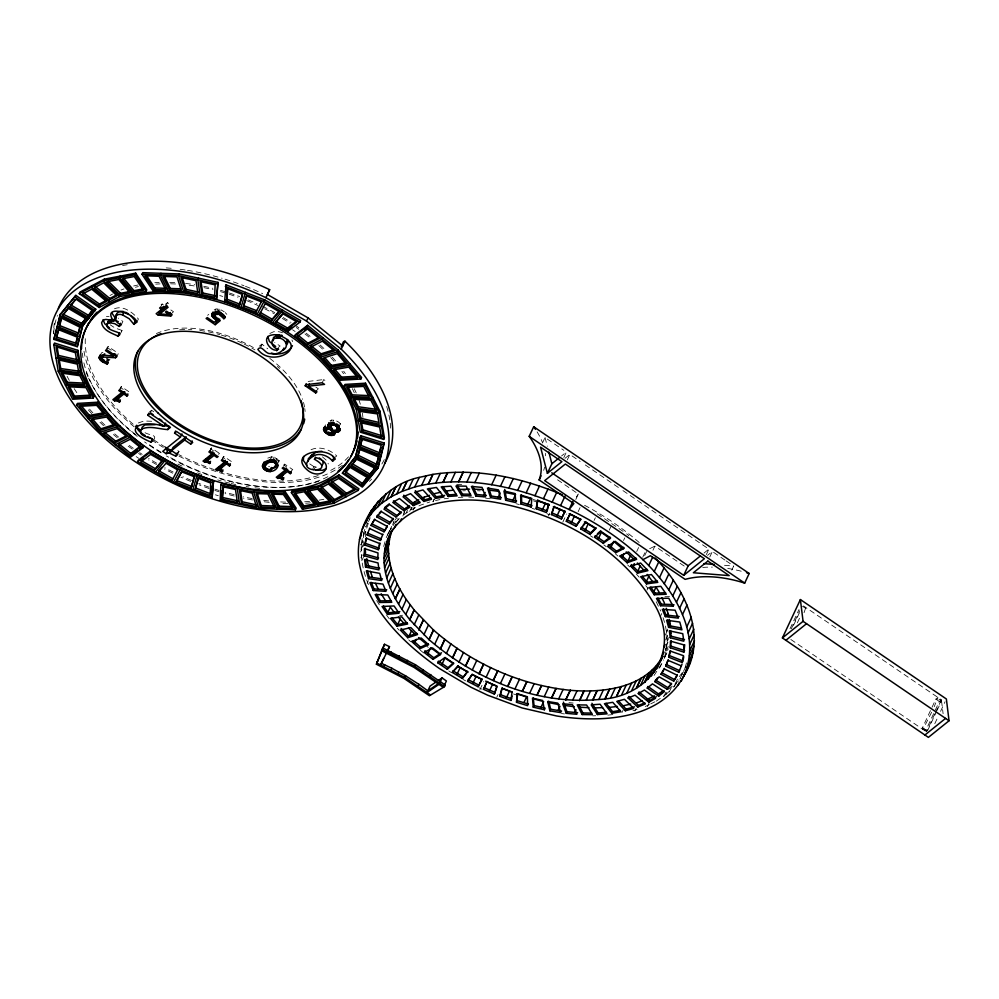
<?xml version="1.0" encoding="UTF-8"?>
<svg xmlns="http://www.w3.org/2000/svg" width="999" height="999" viewBox="0 0 999 999"><rect width="100%" height="100%" fill="white"/><g stroke="black" fill="none" stroke-linecap="round" stroke-linejoin="round"><path stroke-width="0.75" stroke-dasharray="5 3.75" d="M363.149 546.503L363.648 532.554M368.456 584.602C362.537 570.079 359.453 554.12 362.2 538.523M365.309 536.713L365.946 530.519L370.179 517.657M664.46 656.942C668.98 643.294 667.132 628.221 662.087 614.984M665.421 650.961L667.881 642.245L665.297 647.864M363.449 534.165L365.11 528.346M383.678 546.478L385.776 539.11M389.098 532.592L393.981 521.478L390.234 529.482L392.07 527.01M664.235 658.553L668.206 648.938M685.114 667.719L686.775 661.912M325 425.936L325.649 424.9M100.025 356.056L101.523 352.859L104.346 351.86M105.532 350.599L108.154 346.491L118.357 353.446L116.858 356.643M106.656 349.7L108.154 346.491M121.403 324.638L122.902 321.441L118.406 318.144M106.219 362.137L107.717 358.928L109.853 359.59M120.467 333.654L121.965 330.457L120.742 333.841M107.38 362.525L108.879 359.328M136.9 322.19L138.399 318.993C132.617 312.287 122.365 304.308 113.287 309.353M118.806 390.572L121.304 386.563L129.358 392.058M119.805 389.76L121.304 386.563M160.639 307.192L162.138 303.996L164.111 305.332M165.984 305.819L167.482 302.622L169.618 304.071M150.587 412.4L151.586 410.264L154.133 412M153.721 439.81C158.441 433.616 145.255 435.739 143.332 430.744M214.423 312.262L215.921 309.066L216.945 308.916L220.479 309.565L224.201 311.775M216.546 312.15L218.044 308.941M217.732 312.362L219.231 309.153M177.522 454.695L179.021 451.486L176.623 449.862M208.953 451.973L211.451 447.964L219.505 453.446L218.007 456.643M209.952 451.161L211.451 447.964M260.864 346.278L261.863 344.143L267.757 348.788M260.564 347.49L262.063 344.28M221.353 460.414L223.851 456.406L231.918 461.9M222.352 459.615L223.851 456.406M270.155 459.99L271.653 456.793L275.537 457.717L279.183 460.851L277.685 464.048M272.727 460.364L274.226 457.167M274.038 460.926L275.537 457.717M275.374 461.713L276.873 458.516M277.435 463.586L278.933 460.389M322.19 382.767L323.688 379.57L326.049 381.168M283.716 466.296L284.715 464.16L292.769 469.655L291.77 470.454L289.772 469.093M330.095 423.276L331.593 420.079C335.639 419.78 340.434 422.177 341.695 426.173M332.205 423.301L333.703 420.104M312.887 468.768L313.886 466.645L316.658 467.232M313.773 470.242L315.272 467.045M338.923 426.935L340.422 423.738M367.607 523.014L365.734 527.01L367.769 522.976M363.449 535.851L365.946 530.519M360.901 544.792L362.824 540.684M360.889 544.93L362.812 540.821M361.089 549.363L363.586 544.03M360.577 551.985L361.863 549.25M360.939 557.817L362.212 554.944M361.763 560.739L364.26 555.407M387.45 534.977L389.947 529.645M367.095 583.366L368.369 580.619M392.994 525.774L397.614 518.069M405.794 508.841L402.672 515.509L410.939 509.865L420.454 505.182L429.782 501.985M402.822 516.046L404.745 511.938M406.181 512.849L407.467 510.114M409.665 511.401L411.6 507.28M410.939 509.865L412.187 507.192M413.037 510.014L414.323 507.267M413.161 509.94L414.448 507.205M432.904 501.785L434.19 499.05M433.067 501.748L434.353 499.001M542.469 443.019L545.042 437.537L563.873 450.362M563.811 457.554L566.383 452.072L561.538 455.956M567.282 459.915L569.855 454.433L580.157 461.451M548.476 515.921L549.762 513.186M479.87 689.809L483.728 681.593M562.774 522.227L566.633 513.998M575.799 499.475L578.359 493.993L555.219 478.221M578.159 511.65L580.032 507.654M496.778 697.265L498.064 694.53M594.093 520.467L595.342 517.794M609.265 530.119L611.138 526.123M623.526 540.509L624.775 537.849M636.725 551.535L638.598 547.539M642.707 557.305L645.204 551.972M644.705 555.631L646.628 551.51M652.971 550.237L654.894 546.116L685.764 567.145M647.04 590.059L648.326 587.325M660.476 616.271L661.763 613.523M621.915 712.649L623.201 709.902M666.52 631.768L667.769 629.108M665.322 635.027L667.894 629.545M665.621 639.959L668.194 634.34M706.318 554.607L708.878 549.125L622.639 490.384M667.057 640.409L668.343 637.674M667.107 641.645L668.356 638.973M634.902 710.988L636.188 708.254M665.346 649.4L666.633 646.665M709.789 556.98L712.362 551.498L707.517 555.382M666.133 651.048L669.255 644.38M654.07 675.449L661.45 664.048M647.327 706.73L649.887 701.236M663.811 696.628L666.37 691.146L678.309 681.118M656.193 701.186L665.721 694.667L667.594 690.671M669.33 691.92L671.253 687.811M677.447 679.108L673.701 687.112L679.145 679.795M673.95 686.763L675.237 684.028M685.789 666.545L680.057 678.583L683.378 671.865M731.78 570.142L733.703 566.033L721.753 565.072M790.022 628.721L799.013 609.527M791.283 628.771L799.749 610.689M793.531 625.349L800.574 610.314M797.352 622.864L800.561 616.008M804.045 612.687L805.831 607.492L803.77 609.153M931.642 712.212L922.926 729.445L922.364 727.909L935.851 699.113L937.911 697.452L934.202 706.743M934.877 713.723L926.398 731.805L925.836 730.269L939.322 701.473L941.395 699.812L803.521 605.918M935.526 712.337L941.395 699.812M927.434 730.981L936.4 711.837M937.037 710.476L941.52 700.911L938.049 698.538M934.802 723.663L938.011 716.807M940.583 711.325L945.079 701.723M368.431 521.628L369.755 518.943M386.201 537.637L389.56 530.844M664.672 657.33L667.357 651.885M659.577 668.044L663.611 659.877M576.323 496.99L578.359 493.993M394.905 520.242L396.74 517.782M679.258 676.673L683.803 670.579M395.929 522.402L398.613 518.818M395.741 522.077L401.685 516.446M665.721 694.667L671.703 688.998M161.089 304.845L162.138 303.996M165.235 304.433L167.482 302.622M109.977 359.665L108.579 360.789L106.256 359.815M172.153 312.874L173.539 311.763L170.217 309.503M207.617 315.309L208.779 314.385M149.326 412.075L151.586 410.264M259.34 346.178L261.863 344.143M278.147 347.602L280.12 346.016L274.7 342.545M177.223 452.934L179.021 451.486M218.506 454.258L219.505 453.446M317.195 389.735L318.356 388.811L315.909 387.15M284.715 464.16L283.716 464.972L286.651 466.97M334.24 457.942L336.763 455.919C329.732 449.338 318.631 445.292 309.678 450.437M564.997 458.341L569.855 454.433M704.02 553.034L708.878 549.125M214.223 309.865L215.921 309.066M269.842 333.479L273.489 331.805A13.049 7.48 25.1 0 1 280.269 332.055L282.605 332.779M649.687 548.688L654.894 546.116M330.057 420.754L331.593 420.079M138.312 422.977L143.956 420.979L151.736 421.291M267.794 458.104L271.653 456.793M645.229 706.568L649.35 704.545M650.711 703.87L654.82 701.847M632.954 710.776L637.05 709.377M435.502 500.561L439.885 499.587M399.712 615.621L402.547 615.247M308.179 381.418L323.688 379.57M444.205 498.776L448.401 498.276M607.879 715.134L615.134 714.273M106.418 316.508L109.091 316.358M458.366 497.365L462.812 497.24M592.682 715.833L595.754 715.746M462.812 490.809L465.409 490.746M664.909 596.715L669.505 596.64M456.68 484.428L462.537 484.503M477.46 490.734L480.169 490.884M468.743 497.065L474.95 497.39M277.06 460.664L279.183 460.851M569.005 702.659L573.176 703.034M485.589 498.164L489.922 498.713M561.426 713.536L564.447 713.923M218.906 310.689L220.454 311.064M516.333 503.758L519.305 504.545M121.965 330.457L114.81 327.872L110.202 324.8M533.191 499.45L535.889 500.349M533.454 500.849L536.338 501.823M532.142 508.354L534.84 509.253M513.573 693.98L516.421 694.929M268.644 466.383L269.518 466.683M546.928 513.686L549.6 514.772M106.331 358.316L107.717 358.928M313.886 466.645L309.19 463.511M479.145 687.824L481.905 689.135M462.987 679.395L465.634 680.868M597.215 513.798L625.461 532.979M590.409 535.764L592.807 537.287M448.751 670.903L451.286 672.514M802.497 606.218L805.968 608.578M935.851 699.113L939.322 701.473M585.302 464.96L621.353 489.51M713.611 552.347L724.912 560.052M726.173 560.901L732.442 565.172M923.963 728.608L926.273 730.194M922.364 727.909L925.836 730.269M922.639 728.671L926.123 731.043M790.846 639.485L926.398 731.805M107.03 347.402L113.986 352.147M120.305 387.375L123.227 389.36M210.452 448.763L213.374 450.761M222.852 457.217L224.8 458.553M603.783 544.842L606.256 546.653M322.44 456.843L326.723 460.626L328.321 463.923M424.962 644.63L428.259 647.389M626.648 533.841L628.846 535.689M615.696 554.133L617.981 556.056M420.304 650.162L423.601 652.921M627.647 564.922L629.72 566.92M408.716 639.847L410.714 641.77M225.25 312.65L226.835 314.335M636.413 574.088L639.173 577.185M397.315 628.171L399.088 630.157M645.779 585.576L648.176 588.736M386.551 615.159L389.298 618.806M376.66 600.511L381.218 607.867M656.206 601.748L660.714 611.051M291.92 339.935L292.657 341.583M545.042 437.537L547.315 446.266M941.52 700.911L943.106 713.698M310.414 502.834A180.794 103.696 25.1 0 1 305.644 503.234M287.899 503.621A180.794 103.696 25.1 0 1 281.743 503.384M269.218 502.36A180.794 103.696 25.1 0 1 261.538 501.398M252.56 499.962A180.794 103.696 25.1 0 1 243.444 498.164M234.253 496.028A180.794 103.696 25.1 0 1 225.087 493.568M219.106 491.795A180.794 103.696 25.1 0 1 214.847 490.434M209.141 488.523A180.794 103.696 25.1 0 1 199.138 484.852M190.622 481.406A180.794 103.696 25.1 0 1 180.856 477.097M172.665 473.176A180.794 103.696 25.1 0 1 164.535 468.993M156.518 464.56A180.794 103.696 25.1 0 1 148.676 459.915M141.059 455.094A180.794 103.696 25.1 0 1 138.574 453.446M132.255 449.1A180.794 103.696 25.1 0 1 125.899 444.468M117.283 437.737A180.794 103.696 25.1 0 1 111.389 432.779M103.584 425.724A180.794 103.696 25.1 0 1 98.102 420.379M91.658 413.623A180.794 103.696 25.1 0 1 86.601 407.879M53.684 333.853A180.794 103.696 25.1 0 1 53.696 330.994M53.846 327.847A180.794 103.696 25.1 0 1 54.333 323.177M384.303 459.602A178.646 102.46 25.1 0 1 380.557 466.034M323.838 499.288A178.646 102.46 25.1 0 1 319.18 500.124M309.578 501.386A178.646 102.46 25.1 0 1 304.658 501.798M285.614 502.135A178.646 102.46 25.1 0 1 279.508 501.86M268.669 500.936A178.646 102.46 25.1 0 1 261.089 499.975M252.21 498.563A178.646 102.46 25.1 0 1 243.194 496.79M234.116 494.667A178.646 102.46 25.1 0 1 225.062 492.245M219.118 490.472A178.646 102.46 25.1 0 1 214.76 489.085M208.928 487.125A178.646 102.46 25.1 0 1 198.726 483.354M191.483 480.432A178.646 102.46 25.1 0 1 182.904 476.685M173.139 472.028A178.646 102.46 25.1 0 1 164.847 467.744M156.668 463.211A178.646 102.46 25.1 0 1 148.676 458.441M142.195 454.333A178.646 102.46 25.1 0 1 139.673 452.659M133.342 448.301A178.646 102.46 25.1 0 1 127.06 443.731M118.556 437.075A178.646 102.46 25.1 0 1 112.725 432.18M105.007 425.212A178.646 102.46 25.1 0 1 100.599 420.941M92.87 412.862A178.646 102.46 25.1 0 1 88.711 408.141M76.836 392.657A178.646 102.46 25.1 0 1 74.151 388.599M69.281 380.407A178.646 102.46 25.1 0 1 67.108 376.298M122.577 265.572A178.646 102.46 25.1 0 1 127.235 264.735M386.675 406.506A178.646 102.46 25.1 0 1 390.06 421.665M390.247 423.139A178.646 102.46 25.1 0 1 390.671 428.996M371.628 479.158A178.646 102.46 25.1 0 1 369.43 481.368M218.306 495.716A178.646 102.46 25.1 0 1 215.422 494.817M138.686 458.291A178.646 102.46 25.1 0 1 136.164 456.618M53.621 333.291A178.646 102.46 25.1 0 1 57.48 315.484M166.196 267.907A178.646 102.46 25.1 0 1 172.39 268.406M180.17 269.28A178.646 102.46 25.1 0 1 186.014 270.117M187.5 270.342A178.646 102.46 25.1 0 1 222.115 278.296M225.062 279.183A178.646 102.46 25.1 0 1 243.993 285.751M245.454 286.313A178.646 102.46 25.1 0 1 262.675 293.631M318.669 481.281A149.301 85.639 25.1 0 1 167.757 456.106M161.014 452.185A149.301 85.639 25.1 0 1 146.816 442.957M135.514 434.528A149.301 85.639 25.1 0 1 88.574 378.122M87.962 376.748A149.301 85.639 25.1 0 1 86.276 372.652M219.743 295.554A149.301 85.639 25.1 0 1 222.765 296.441M292.52 329.72A149.301 85.639 25.1 0 1 295.105 331.506M327.909 476.66A147.14 84.403 25.1 0 1 166.433 455.956M161.139 452.847A147.14 84.403 25.1 0 1 144.618 441.958M137.213 436.388A147.14 84.403 25.1 0 1 83.192 359.253M82.942 357.704A147.14 84.403 25.1 0 1 82.43 353.134M348.514 456.843A147.14 84.403 25.1 0 1 328.184 471.615M318.144 475.574A147.14 84.403 25.1 0 1 224.413 472.789M214.248 469.617A147.14 84.403 25.1 0 1 178.921 454.695M165.447 447.24A147.14 84.403 25.1 0 1 153.921 439.947M133.142 424.213A147.14 84.403 25.1 0 1 85.527 336.226M135.377 287.262A147.14 84.403 25.1 0 1 138.362 286.588M155.769 284.141A147.14 84.403 25.1 0 1 160.077 283.891M170.529 283.803A147.14 84.403 25.1 0 1 176.686 284.053M189.223 285.239A147.14 84.403 25.1 0 1 195.055 286.064M203.971 287.662A147.14 84.403 25.1 0 1 212.987 289.673M220.517 291.646A147.14 84.403 25.1 0 1 224.987 292.957M229.295 294.293A147.14 84.403 25.1 0 1 237.937 297.265M246.578 300.574A147.14 84.403 25.1 0 1 257.879 305.469M264.76 308.791A147.14 84.403 25.1 0 1 274.3 313.798M282.28 318.406A147.14 84.403 25.1 0 1 290.01 323.251M296.278 327.51A147.14 84.403 25.1 0 1 298.813 329.308M304.995 333.928A147.14 84.403 25.1 0 1 310.964 338.711M318.843 345.592A147.14 84.403 25.1 0 1 324.263 350.786M330.719 357.53A147.14 84.403 25.1 0 1 334.727 362.125M341.958 371.416A147.14 84.403 25.1 0 1 343.581 373.726M352.385 388.686A147.14 84.403 25.1 0 1 354.283 392.757M179.695 329.77A88.412 50.712 25.1 0 1 191.833 329.695M199.788 330.432A88.412 50.712 25.1 0 1 219.842 334.64M221.278 335.065A88.412 50.712 25.1 0 1 242.695 343.369M244.081 344.031A88.412 50.712 25.1 0 1 254.92 349.887M277.397 366.433A88.412 50.712 25.1 0 1 279.583 368.494M342.432 465.259A149.301 85.639 25.1 0 1 178.272 455.744M163.262 447.39A149.301 85.639 25.1 0 1 152.897 440.796M134.166 426.798A149.301 85.639 25.1 0 1 83.654 348.751M109.977 295.529A149.301 85.639 25.1 0 1 112.587 294.031M121.004 290.06A149.301 85.639 25.1 0 1 123.988 288.923M133.641 285.989A149.301 85.639 25.1 0 1 137.962 285.002M154.783 282.705A149.301 85.639 25.1 0 1 159.153 282.442M169.755 282.355A149.301 85.639 25.1 0 1 176.011 282.617M185.539 283.429A149.301 85.639 25.1 0 1 194.643 284.653M203.684 286.276A149.301 85.639 25.1 0 1 212.837 288.324M220.467 290.322A149.301 85.639 25.1 0 1 225.025 291.646M229.383 293.007A149.301 85.639 25.1 0 1 239.623 296.553M248.364 299.962A149.301 85.639 25.1 0 1 256.968 303.696M262.587 306.331A149.301 85.639 25.1 0 1 275.05 312.799M283.154 317.47A149.301 85.639 25.1 0 1 290.984 322.39M294.767 324.912A149.301 85.639 25.1 0 1 299.912 328.521M306.193 333.216A149.301 85.639 25.1 0 1 312.25 338.062M320.242 345.055A149.301 85.639 25.1 0 1 325.749 350.312M332.292 357.167A149.301 85.639 25.1 0 1 336.363 361.825M343.693 371.253A149.301 85.639 25.1 0 1 345.342 373.601M354.283 388.773A149.301 85.639 25.1 0 1 356.206 392.907M358.891 399.712A149.301 85.639 25.1 0 1 360.327 404.22M362.35 413.174A149.301 85.639 25.1 0 1 362.924 417.57M156.368 333.579A90.559 51.948 25.1 0 1 256.268 349.25M269.805 358.391A90.559 51.948 25.1 0 1 302.522 399.313M303.496 402.41A90.559 51.948 25.1 0 1 304.545 407.03M304.77 408.554A90.559 51.948 25.1 0 1 305.07 411.538M259.728 488.324A147.14 84.403 25.1 0 1 255.02 487.824M249.088 487.025A147.14 84.403 25.1 0 1 246.141 486.563M235.702 484.565A147.14 84.403 25.1 0 1 231.181 483.541M229.683 483.179A147.14 84.403 25.1 0 1 217.682 479.907M201.848 474.537A147.14 84.403 25.1 0 1 197.527 472.864M182.03 466.083A147.14 84.403 25.1 0 1 177.909 464.073M537.112 431.855A90.921 52.148 25.1 0 1 542.282 442.12M545.342 453.359A90.921 52.148 25.1 0 1 545.604 455.781M544.655 467.182A90.921 52.148 25.1 0 1 543.643 470.342M702.734 567.457A90.921 52.148 25.1 0 1 712.362 567.12M727.747 568.443A90.921 52.148 25.1 0 1 743.793 571.903M584.565 505.294A176.748 101.386 25.1 0 1 641.146 544.243"/><path stroke-width="1.5" d="M327.347 427.435L325.924 430.182L326.536 431.83L329.982 433.753L331.83 433.416L332.08 431.893L334.603 432.505L334.74 434.153C327.61 440.097 315.984 422.977 331.518 428.434L333.017 430.219L336.251 430.257L339.098 425.811M267.794 336.451L269.393 341.483L275.674 346.478M364.31 555.794L364.448 548.551L377.984 552.947L377.847 559.565L364.31 555.794L365.172 548.401M383.978 558.154C386.101 503.184 454.52 494.505 496.678 502.622C558.404 513.973 619.792 547.102 652.909 601.922C682.567 648.314 651.685 697.252 598.876 699.487C537.15 705.244 475.224 679.42 428.946 639.572L409.752 619.68L401.91 609.29C391.695 594.193 383.878 576.673 383.978 558.154C390.06 549.925 388.074 539.61 391.883 530.569M388.474 548.414C388.336 566.982 396.166 584.565 406.406 599.687L414.248 610.077L433.441 629.969C471.453 663.274 519.805 685.052 570.154 690.284C603.134 693.144 644.83 688.149 662.749 656.355L660.876 660.676M670.329 647.777L670.466 641.146L684.003 644.929L683.865 652.16L670.329 647.777L671.191 640.871M683.865 652.16L684.727 644.78M216.808 320.204L214.198 322.302L207.28 317.582L206.119 318.506L215.185 324.687L220.255 320.617L214.797 316.908L214.96 314.598L218.956 314.26L223.938 318.656L225.337 317.532C221.441 308.791 203.234 312.325 216.808 320.204L217.807 318.069M214.585 297.29L215.135 284.852L200.037 281.568L201.948 294.568L214.585 297.29L215.334 295.692L202.697 292.969L200.999 281.406M216.558 299.051L217.969 282.38L179.171 273.938L142.745 272.665L141.995 274.263L153.122 290.959L183.729 291.958L216.558 299.051L217.969 282.38M210.976 492.382L211.251 486.163M212.113 497.627L213.536 480.969L180.931 468.319L150.549 450.911L138.274 460.314L137.525 461.913L173.364 482.542L212.113 497.627L213.536 480.969M224.638 301.498L226.061 284.827L264.81 299.925L300.649 320.554L299.9 322.153L287.625 331.556L257.255 314.136L224.638 301.498L225.387 299.9M225.924 287.837L226.061 284.827M226.711 300.961L227.26 288.524L242.357 294.405L239.273 305.831L226.711 300.961L227.947 288.474M220.866 485.014L220.205 500.074L259.003 508.528L295.429 509.802L296.179 508.204L285.052 491.496L254.445 490.497L221.616 483.416L220.866 485.014L253.696 492.095L284.303 493.106L295.429 509.802M220.954 498.476L221.291 490.946M222.29 499.2L222.839 486.763L235.477 489.498L237.4 502.497L222.29 499.2L223.526 486.725M516.52 702.297L517.157 693.668L527.372 696.753L527.672 705.669L516.52 702.297L517.807 693.506M531.156 507.055L531.793 498.414L520.641 495.054L520.941 503.971L531.156 507.055L531.905 505.457L521.69 502.372L521.441 494.942M101.848 358.266L103.846 354.345L101.923 359.091C102.198 362.15 110.777 361.713 107.08 363.998C103.734 362.687 96.753 359.628 100.225 355.045M136.726 425.224C136.239 430.207 141.508 433.191 145.117 435.502M419.193 477.385C381.68 485.439 353.671 523.526 359.003 561.8C367.058 607.842 402.659 642.807 439.473 668.568L470.979 687.25L487.687 695.217L522.127 707.954L556.643 715.983C600.536 722.839 659.552 720.366 683.566 676.398C704.008 631.006 669.318 583.304 636.65 553.833A176.748 101.386 25.1 0 0 577.335 513.474C527.872 489.011 469.742 473.139 414.86 486.95M683.566 676.398C709.028 636.6 684.502 587.899 655.069 557.929M331.893 423.251L330.619 427.135L328.209 426.698L328.921 422.602M510.951 700.436L512.062 691.957L501.923 688.199L499.862 696.328L510.951 700.436L512.075 696.003M536.251 508.766L537.362 500.287L548.451 504.395L546.391 512.524L536.251 508.766L537.924 500.099M337.6 429.008C337.812 425.861 332.63 423.476 330.507 425.899L330.619 427.135M262.412 466.183C263.923 459.378 274.238 457.879 277.685 464.048L275.562 463.873C272.627 459.44 266.571 462.837 264.835 466.583L262.412 466.183L264.073 462.038M364.822 545.029L366.121 538.186L379.508 543.456L378.309 549.712L364.822 545.029L366.608 537.949M379.545 545.616L380.02 543.106M668.806 657.267L670.004 650.998L683.491 655.694L682.192 662.537L668.806 657.267L670.504 650.661M683.204 659.565L683.716 656.83M303.584 456.406L303.396 460.489L306.905 465.347M75.524 344.83L77.335 337.175L58.429 329.62L56.194 338.811L75.524 344.83L77.485 338.124M80.182 326.76L78.671 333.129L59.765 325.587L61.676 317.707M77.26 346.69L82.742 325.212L95.779 309.215L75.862 295.367L60.34 314.198L53.871 339.398L77.26 346.69L82.742 325.212M360.164 437.362L355.432 457.255L342.395 473.239L362.312 487.087L377.834 468.256L384.303 443.057L360.914 435.764L360.164 437.362L383.554 444.655L384.303 443.057M383.554 444.655L377.834 468.256L355.432 457.255L358.216 447.127M358.554 445.704L360.914 435.764M357.692 456.98L359.503 449.325L378.409 456.88L376.173 466.058L357.692 456.98L359.952 449.001M360.09 446.878L361.9 439.223L381.231 445.254L378.996 454.445L360.09 446.878L362.35 438.898M57.842 324.525L60.34 314.198M59.016 327.185L61.251 317.994L79.733 327.085L77.922 334.727L59.016 327.185L59.765 325.587M56.194 338.811L58.866 329.333M376.173 466.058L378.833 456.593M378.996 454.445L381.019 447.589M499.862 696.328L502.322 687.949M548.851 504.145L547.14 510.926L537 507.167M239.273 305.831L242.332 295.654M191.071 488.099L194.156 476.673L181.606 471.815L175.986 482.217L191.071 488.099L194.131 477.934M240.946 307.817L245.429 292.37M192.745 490.084L197.228 474.637M261.488 301.536L255.819 312.25L243.269 307.38L246.353 295.954L261.438 301.835M243.269 307.38L246.716 295.791M195.067 489.66L198.152 478.221L210.714 483.091L210.165 495.541L195.067 489.66L198.514 478.059M365.771 523.351L369.23 514.722M382.255 649.063L382.804 647.951L415.447 664.747L445.254 685.039L444.505 686.638L429.433 695.741L403.971 678.408L376.411 664.235L384.503 644.268L389.485 646.64L387.237 651.435M377.51 661.425L376.411 664.235M109.59 322.64L114.823 323.713L119.218 326.398L121.403 324.638C113.187 322.889 113.349 311.95 122.502 314.86L124.001 311.663C121.241 310.726 116.284 311.601 116.384 315.259C115.572 328.271 105.457 313.424 101.586 322.814C102.86 330.307 111.9 333.266 117.944 336.076C126.149 331.618 105.969 331.993 106.918 324.812L108.641 320.891L111.089 319.43L109.59 322.64L107.13 324.088M108.641 320.891L106.918 324.812M494.368 694.105L496.89 686.163L486.925 681.768L483.479 689.298L494.368 694.105L496.79 687.212M551.423 514.56L553.946 506.618L564.835 511.413L561.388 518.956L551.423 514.56L554.283 506.343M384.503 644.268L376.76 663.024L404.907 677.509L430.457 694.917M367.07 534.877L367.819 533.279L381.131 538.823L380.382 540.422L367.07 534.877L369.792 528.171M380.382 540.422L382.929 534.153M668.231 659.864L666.433 664.535L679.532 670.629L678.783 672.227L665.684 666.133L667.931 660.302L681.243 665.846M678.783 672.227L681.992 664.248M270.617 459.24L266.333 463.386L263.911 462.987M483.479 689.298L487.1 681.43M561.388 518.956L565.009 511.076M306.543 321.066L265.921 297.69A180.794 103.696 25.1 0 0 50.362 348.751A180.794 103.696 25.1 0 0 288.674 511.675A180.794 103.696 25.1 0 0 341.221 349.163L306.543 321.066L308.029 317.869L267.42 294.493M62.35 315.771L68.394 308.441L85.864 318.706L80.844 324.862L62.35 315.771L68.282 307.892M68.094 304.782L67.345 306.381L88.511 318.806L89.261 317.207M53.871 339.398L57.48 325.999L56.731 327.597L79.62 336.75L80.37 335.152M69.992 306.493L76.036 299.163L92.482 310.589L87.462 316.745L69.992 306.493L75.062 299.663M95.779 309.215L81.993 326.81L59.59 315.796L75.862 295.367M53.759 344.643L54.508 343.044L77.897 350.337L81.781 372.889L94.006 396.441L93.257 398.039L72.652 399.25L58.242 371.266L53.759 344.643L77.148 351.935L81.031 374.488L93.257 398.039M79.246 293.656L79.995 292.045L104.333 279.158L135.689 273.164L146.803 289.86L146.054 291.458L119.568 296.603L99.176 307.505L79.246 293.656L103.584 280.756L134.94 274.762L135.689 273.164M58.529 355.432L77.585 359.777L76.836 361.376L57.78 357.03L58.529 355.432L57.03 346.553M92.17 285.602L91.421 287.2L109.378 302.048M80.844 324.862L85.777 318.132M60.739 368.556L79.57 371.228L78.821 372.827L59.99 370.154L60.739 368.556L59.241 359.677M104.333 279.158L103.584 280.756L119.568 296.603M87.462 316.745L92.395 310.015M98.701 305.619L106.556 301.423L91.721 289.161L82.243 294.181L98.701 305.619L99.45 304.021L105.994 300.524M77.148 351.935L77.897 350.337M99.176 307.505L99.925 305.906M66.596 383.903L60.976 373.014L79.808 375.674L84.503 384.727L66.596 383.903L67.345 382.305L62.438 372.777M79.845 361.613L79.096 363.211L55.994 357.954M120.005 276.161L119.256 277.759L132.817 294.031M109.066 300.087L116.908 295.891L103.709 282.817L94.243 287.837L109.066 300.087L109.815 298.489L116.346 294.992M81.781 372.889L81.031 374.488L58.242 371.266M119.818 294.905L130.02 292.919L118.819 279.495L106.606 281.83L119.818 294.905L120.567 293.306L130.769 291.321M107.705 323.451L109.203 320.254M108.579 322.927L110.077 319.73M73.701 397.689L68.082 386.788L86.001 387.624L90.709 396.69L73.701 397.689L74.45 396.091L69.53 386.551M110.739 322.577L111.738 320.442M114.873 317.545L116.371 314.348M113.449 321.241L115.135 317.894L111.688 312.699M76.598 405.02L77.348 403.421L97.939 402.197L117.72 425.274L143.606 446.166L142.857 447.764L130.582 457.167L99.888 432.292L76.598 405.02L97.19 403.796L116.97 426.873L142.857 447.764M99.176 357.829L100.674 354.62M99.351 358.529L100.849 355.332L102.697 357.605M87.9 384.665L87.15 386.263L65.447 385.264M99.75 359.278L101.249 356.081M100.362 360.04L101.861 356.83M101.199 360.801L103.347 355.07M133.254 292.295L143.456 290.322L134.266 276.536L122.065 278.871L133.254 292.295L134.003 290.697L142.745 288.998M102.348 357.542L104.795 353.833M102.248 361.588L103.247 359.453M119.218 326.398L120.717 323.201M103.421 362.312L104.42 360.177M117.944 336.076L119.443 332.879M107.08 363.998L108.079 361.863M99.226 357.167L102.847 355.057L113.649 356.131L114.648 354.008M103.297 357.03L115.472 357.754L116.471 355.619M88.674 416.958L104.233 414.21L96.616 405.332L79.62 406.331L88.674 416.958L89.423 415.359L103.571 412.862M113.636 321.091C100.961 303.796 134.44 312.387 136.9 322.19L133.804 324.225L135.302 321.029L130.782 315.597M134.116 324.438L135.302 321.029M97.19 403.796L97.939 402.197M160.964 273.301L160.215 274.9L168.419 291.458M154.046 289.56L144.855 275.774L159.041 276.273L165.834 289.947L154.046 289.56L154.795 287.962L146.441 275.437M107.83 413.736L107.08 415.334L88.237 418.656M100.162 430.407L114.273 425.924L106.656 417.033L91.084 419.78L100.162 430.407L100.911 428.808L115.022 424.325M114.598 400.861L116.096 397.652L118.082 397.402L116.583 400.599L114.598 400.861L112.875 399.687L121.728 392.57L118.806 390.572L119.805 389.76L127.86 395.254L126.861 396.054L123.864 394.018L117.283 399.313L120.28 401.348L119.38 402.073L116.583 400.599M115.547 400.499L117.045 397.302M116.059 400.499L117.557 397.302M117.283 399.313L118.781 396.116L124.263 391.695M169.58 290.072L162.812 276.411L176.985 276.898L181.356 290.459L169.58 290.072L170.33 288.474L164.236 276.174M117.832 401.123L118.831 398.988M162.55 307.255L161.551 309.378L156.156 313.711L158.204 315.11L159.703 311.913M170.255 312.5L169.256 314.623L159.84 313.923L161.338 310.726L167.245 305.969M161.551 309.378L159.59 308.042L160.639 307.192L162.612 308.529L163.611 306.406M179.171 273.938L178.421 275.537L183.729 291.958M119.38 402.073L120.38 399.937M123.864 394.018L124.863 391.883M126.861 396.054L127.86 393.918M117.72 425.274L116.97 426.873L99.888 432.292M158.204 315.11L170.654 316.071L171.653 313.936M185.29 290.971L180.906 277.397L196.016 280.694L197.927 293.694L185.29 290.971L186.039 289.373L182.093 277.16M114.922 442.807L127.048 436.688L117.095 428.646L102.984 433.116L114.922 442.807L115.672 441.208L126.448 435.764M198.576 278.159L197.827 279.757L200.137 295.504M130.669 435.726L129.92 437.325L115.235 444.73M201.948 294.568L202.697 292.969M165.572 423.151L164.073 426.348L147.827 415.284L148.826 413.149M130.057 455.057L140.185 447.29L130.22 439.248L118.094 445.367L130.057 455.057L130.807 453.459L139.81 446.553M164.073 426.348C141.196 418.843 119.793 429.333 150.924 442.058L152.422 438.861M211.713 314.523L212.712 312.387M211.738 315.297L213.237 312.088L214.748 314.46M212.05 316.121L213.549 312.924M212.575 316.933L214.073 313.723M137.525 461.913L149.8 452.51L150.549 450.911M213.249 317.657L216.458 311.401L214.335 315.896M214.485 316.371L216.046 311.825M216.096 314.011L217.095 311.875M217.407 313.886L218.406 311.763M215.26 319.218L216.259 317.083M218.182 314.011L219.181 311.875M218.956 314.26L219.955 312.125M215.185 324.687L216.683 321.491L219.718 319.043M220.392 315.035L221.391 312.899M150.924 442.058C159.078 437.799 140.884 438.174 140.622 432.242L141.471 429.158C149.638 425.349 159.178 429.145 167.732 429.57L169.231 426.373L159.615 425.112M221.541 315.921L222.54 313.786M222.515 316.908L223.514 314.785M223.314 317.844L224.313 315.709M223.788 318.544L224.787 316.421M223.938 318.656L224.937 316.521M154.42 470.192L162.3 461.113L150.599 454.408L140.472 462.162L154.42 470.192L162.063 460.651M181.943 433.916L180.444 437.112L174.588 433.129L175.587 430.994M180.444 437.112L162.725 451.361L166.171 453.696L167.67 450.499L171.653 449.987M165.734 459.615L155.444 472.227M166.171 453.696L169.081 452.984L170.579 449.775M170.155 453.184L173.027 447.415L186.201 436.825L184.703 440.022L171.528 450.611L177.522 454.695L175.724 456.131L169.081 452.984M175.724 456.131L177.223 452.934M177.71 469.942L166.009 463.236L158.129 472.327L172.09 480.369L172.839 478.771L158.878 470.729L161.838 467.32M184.703 440.022L190.697 444.105L192.195 440.909M180.931 468.319L173.364 482.542M175.986 482.217L181.656 471.516M255.819 312.25L256.568 310.652L244.018 305.781M264.81 299.925L257.255 314.136M267.432 294.393L269.668 289.698A180.794 103.696 25.1 0 0 58.304 308.416M265.921 297.69L269.668 289.698M265.334 303.696L279.295 311.725L271.416 320.816L259.715 314.111L260.464 312.512L272.165 319.218L279.058 311.263M212.874 451.835L211.875 453.958L203.022 461.076L204.745 462.25L206.244 459.053L208.229 458.791M271.416 320.816L272.165 319.218M204.745 462.25L207.18 458.703M205.682 461.9L207.692 458.691M206.194 461.888L208.916 457.505L214.41 453.096M275.125 322.952L283.004 313.861L296.953 321.89L286.825 329.658L275.125 322.952L282.767 313.399M206.731 462L209.515 463.474L210.514 461.338M282.729 310.239L272.44 322.839M276.648 338.074L278.147 334.877L279.508 334.865L278.009 338.062C268.644 337.4 270.979 348.339 278.621 349.213C271.728 354.345 259.44 336.788 271.99 335.002A13.049 7.48 25.1 0 1 278.771 335.252C311.164 346.953 271.653 368.768 257.842 349.375C261.813 344.18 265.21 354.333 270.417 353.596C274.575 354.657 279.208 353.546 282.305 350.537C290.259 347.165 285.152 337.762 278.009 338.062M225.287 460.277L224.288 462.412L215.422 469.53L217.145 470.704L218.644 467.507L221.878 467.769M279.395 338.261L280.894 335.065L282.267 335.477M217.145 470.704L219.593 467.157M218.094 470.354L220.105 467.145M218.606 470.342L221.328 465.959L226.81 461.55M276.648 350.799L277.647 348.676M227.41 461.725L226.411 463.861L219.83 469.155L222.827 471.203L221.928 471.915L220.379 470.979L221.378 468.843M286.825 329.658L287.575 328.047L296.578 321.154M221.928 471.915L222.927 469.792M287.625 331.556L288.374 329.945M286.051 342.732L287.55 339.535L288.112 341.883L286.813 344.805M282.942 350.125L283.941 348.002M226.411 463.861L229.408 465.909L230.407 463.773M294.568 336.288L295.317 334.69L307.592 325.287L338.286 350.162L361.576 377.447L360.826 379.046L340.234 380.257L320.454 357.18L294.568 336.288L306.843 326.885L307.592 325.287M297.24 336.763L307.38 328.996L319.18 338.574L307.192 344.792L297.24 336.763L297.989 335.164L307.942 343.194L318.606 337.662M238.037 486.95L237.287 488.561L239.61 504.295M307.192 344.792L307.942 343.194M237.4 502.497L238.149 500.886M310.364 347.365L322.352 341.134L334.453 350.936L320.342 355.407L310.364 347.365L311.114 345.766L321.091 353.808L333.791 349.787M257.267 505.057L256.518 506.655L241.408 503.371L242.158 501.76L240.459 490.209M322.789 337.6L322.04 339.198L307.505 346.74M262.849 467.607L264.985 467.819C267.944 472.19 273.926 468.818 275.699 465.122L278.122 465.459C276.623 472.265 266.283 473.801 262.849 467.607L264.348 464.398M264.835 466.583L266.608 462.749M263.961 469.006L264.96 466.87M254.445 490.497L253.696 492.095L259.003 508.528M265.147 469.942L266.146 467.807M309.303 384.053L308.304 386.188L316.858 392.008L315.696 392.932L305.207 385.789L306.206 383.666M269.98 462.025L270.979 459.89M320.342 355.407L321.091 353.808M266.483 470.741L267.482 468.606M270.816 461.763L271.815 459.627M271.666 461.675L272.665 459.54M267.807 471.291L268.806 469.155M272.515 461.775L273.514 459.64M273.389 462.075L274.388 459.94M269.093 471.603L270.092 469.468M270.579 469.642L271.578 467.507M274.288 462.587L275.287 460.464M270.367 471.665L271.865 468.469L274.425 467.857L278.184 465.197M275.087 463.236L276.086 461.101M275.562 463.873L276.561 461.738M261.189 505.556L275.362 506.056L274.613 507.654L260.439 507.155L261.189 505.556L257.255 493.356M269.755 490.996L269.006 492.594L277.21 509.165M315.696 392.932L316.695 390.809M286.151 468.032L285.152 470.167L276.286 477.285L278.009 478.459L279.508 475.249L282.742 475.524M338.286 350.162L337.537 351.76L320.454 357.18M330.769 367.02L346.341 364.273L337.275 353.658L323.152 358.129L330.769 367.02L331.518 365.422L345.666 362.924M278.009 478.459L280.457 474.9M278.958 478.109L280.969 474.9M341.271 346.466L343.519 341.658L344.967 341.171A180.794 103.696 25.1 0 1 384.84 463.186M279.47 478.096L282.193 473.713L287.675 469.293M341.221 349.163L344.967 341.171M285.152 470.167L282.218 468.169L283.216 467.357L291.271 472.852L290.272 473.651L287.275 471.615L280.694 476.91L283.691 478.946L282.792 479.67L281.243 478.721L282.242 476.598M282.792 479.67L283.791 477.534M290.272 473.651L291.271 471.528M284.303 493.106L285.052 491.496M293.319 506.68L292.57 508.279L278.384 507.779L279.133 506.181L273.027 493.868M340.809 378.721L357.804 377.722L348.751 367.108L333.191 369.842L340.809 378.721L341.558 377.123L358.554 376.123M349.937 363.798L349.188 365.397L330.344 368.718M291.371 492.607L292.12 490.996L318.606 485.864L338.998 474.962L358.928 488.811L358.179 490.409L333.841 503.296L302.485 509.29L291.371 492.607L317.857 487.462L338.249 476.56L338.998 474.962M323.501 429.133L324.5 426.998M323.501 429.757L325 426.561M315.447 457.142L314.448 459.278C338.911 472.752 293.743 474.238 310.214 458.329L311.713 455.132L314.198 453.259L317.869 451.61L321.878 451.273M344.18 386.026L344.93 384.428L365.522 383.204L379.932 411.188L384.415 437.812L383.666 439.41L360.277 432.117L356.393 409.565L344.18 386.026L364.772 384.802L365.522 383.204M323.713 430.469L325.212 427.272L327.098 429.533L325.599 432.729M324.151 431.218L325.649 428.022M310.214 458.329L312.687 456.468L314.198 453.259M324.775 431.968L326.273 428.771M327.822 425.649L328.821 423.514M325.924 430.182L327.997 427.035M328.209 426.698L329.707 423.501L332.118 423.938M326.998 429.17L328.758 426.81M327.759 428.946L328.708 428.921L329.707 426.785M330.394 426.448L332.005 422.702M330.956 425.399L331.955 423.264M327.709 434.165L328.708 432.03M331.93 424.925L332.929 422.789M333.154 424.887L334.153 422.752M328.783 434.69L329.782 432.555M327.922 424.737C335.901 417.657 348.326 437.075 331.356 430.781L331.943 428.096M331.356 430.781L332.355 428.646M329.857 435.077L330.856 432.954M305.357 488.436L304.608 490.034L318.169 506.293M331.031 433.778L332.03 431.643M330.944 435.339L332.442 432.13L335.077 431.98L333.579 435.177M335.901 426.011L336.9 423.876M331.943 435.439L333.441 432.242M332.829 435.389L334.328 432.18M337 426.973L337.999 424.85M351.423 396.441L346.715 387.375L363.723 386.363L369.343 397.265L351.423 396.441L352.172 394.842L348.139 387.063M337.362 427.485L338.361 425.362M334.19 434.802L335.189 432.679M335.689 431.843L337.749 427.06L336.813 427.26M337.587 428.022L338.586 425.886M337.013 429.82L338.673 426.411M337.163 431.955L338.661 428.758L339.897 428.559L338.399 431.755M303.159 507.517L315.359 505.194L304.171 491.758L293.981 493.743L303.159 507.517L303.908 505.919L314.585 503.883M302.485 509.29L303.234 507.692M339.348 431.256L340.347 429.133M318.606 485.864L317.857 487.462L333.841 503.296M314.448 459.278L316.408 457.692C337.175 464.323 321.041 481.668 307.48 470.117C287.412 453.346 326.948 444.443 335.264 459.115L332.517 460.989L334.016 457.792L332.642 456.331M332.742 461.138L334.016 457.792M357.617 408.391L352.922 399.325L370.829 400.149L376.448 411.051L357.617 408.391L358.366 406.78L354.345 399.026M328.796 480.407L328.047 482.005L346.004 496.853M318.606 504.57L330.819 502.235L317.607 489.148L307.405 491.133L318.606 504.57L319.355 502.972L330.045 500.924M359.078 419.243L358.329 420.841L381.431 426.098L382.18 424.5M360.102 419.917L358.604 411.238L377.435 413.898L379.183 424.263L360.102 419.917L360.851 418.319L359.603 411.076M372.727 397.202L371.978 398.801L350.287 397.789M342.395 473.239L356.181 455.656M362.837 429.77L382.142 435.789L381.393 437.387L362.088 431.368L362.837 429.77L361.588 422.527M349.662 463.648L348.913 465.247L370.08 477.672L370.829 476.073M333.716 501.236L343.181 496.228L328.359 483.966L320.517 488.161L333.716 501.236L334.465 499.637L342.582 495.342M351.561 465.347L356.581 459.19L375.075 468.281L369.031 475.611L351.561 465.347L356.493 458.616M379.932 411.188L379.183 412.787L383.666 439.41M345.704 494.892L355.182 489.872L338.723 478.434L330.869 482.629L345.704 494.892L346.453 493.294L354.57 488.986M361.388 484.89L367.432 477.559L349.962 467.307L344.942 473.464L361.388 484.89L367.32 477.01M369.031 475.611L374.962 467.732M381.443 454.857L380.694 456.456L357.804 447.302M362.362 529.133L371.64 509.915M360.914 534.228L362.2 531.48M367.058 519.617L370.304 515.234L374.8 505.644M359.44 539.448L361.401 535.202M370.304 515.234L373.476 510.976L378.072 501.286M373.476 510.976L377.56 507.092L382.055 497.502M371.041 525.437L374.625 519.592L387.3 526.436L384.016 531.78L371.041 525.437L374.662 519.155M377.56 507.092L381.556 503.309L386.163 493.631M376.698 516.82L381.368 511.575L393.469 519.093L389.185 523.888L376.698 516.82L377.447 515.222L389.935 522.29L393.356 518.456M381.556 503.309L386.426 499.975L390.921 490.372M386.426 499.975L391.183 496.715L395.679 487.125M391.183 496.715L395.816 487.05M364.26 555.407L365.509 552.734L365.259 548.463M391.321 496.653L396.79 493.943L401.286 484.353M365.547 567.045L364.535 559.502L378.047 562.961L378.983 569.867L365.547 567.045L366.296 565.446L365.484 559.403M396.79 493.943L402.272 491.258L406.768 481.655M402.272 491.258L406.918 481.605M384.016 531.78L387.387 525.899M389.185 523.888L389.935 522.29M378.309 549.712L379.058 548.114L365.572 543.431M402.422 491.208L408.554 489.085L413.049 479.495M395.841 516.845L401.061 512.649L389.672 504.532L383.966 509.115L395.841 516.845L400.761 511.888M368.531 578.658L366.358 570.879L379.72 573.376L381.718 580.506L368.531 578.658L369.28 577.06L367.47 570.579M387.387 540.172L391.933 530.444M389.41 536.088L392.719 529.258M386.176 544.467L390.671 534.865M394.118 528.409L396.041 524.3M384.927 548.876L389.448 539.148M403.896 510.701L410.015 507.155L399.45 498.526L392.769 502.41L403.896 510.701L404.645 509.103L409.54 506.268M384.465 553.446L388.961 543.856M400.249 521.528L401.536 518.793M384.278 562.949L388.773 553.359M421.59 485.452L426.086 475.861L432.817 474.363L428.321 483.966M373.214 590.521L369.905 582.592L382.979 584.103L386.001 591.346L373.214 590.521L373.963 588.923L371.203 582.317M413.436 504.532L414.685 501.86L418.768 499.862M413.274 505.556L420.204 502.684L410.589 493.656L403.009 496.778L413.274 505.556L414.023 503.946L419.568 501.66M384.565 567.894L389.048 558.154M385.614 572.864L390.109 563.274M428.509 483.941L433.004 474.35C476.91 467.632 521.84 477.747 562.3 494.767M422.952 499.85L424.2 497.19L429.533 495.354M386.688 577.984L391.133 568.244M423.863 501.436L431.543 499.288L422.977 489.935L414.585 492.282L423.863 501.436L424.612 499.837L431.019 498.051M388.474 583.079L392.969 573.488M379.558 602.484L375.149 594.505L387.774 594.992L391.808 602.297L379.558 602.484L380.307 600.886L376.635 594.23M435.751 483.079L440.247 473.476M390.309 588.324L394.742 578.571M442.994 482.217L447.49 472.614M435.552 498.401L443.893 497.002L436.463 487.437L427.36 488.973L435.552 498.401L436.301 496.803L444.642 495.404M443.194 482.205L447.689 472.614M392.819 593.481L397.315 583.891M387.799 612.499L390.297 607.167L394.867 613.236M387.475 614.41L399.063 613.224L394.068 605.956L382.03 606.455L387.475 614.41L388.224 612.812L399.812 611.625M395.317 598.638L399.812 589.048M395.404 598.801L399.9 589.198M450.874 481.98L455.369 472.377M448.214 496.491L457.13 495.841L450.924 486.176L441.183 486.875L448.214 496.491L448.963 494.892L456.393 494.355M398.613 603.958L403.109 594.368M458.566 481.755L463.061 472.165M458.766 481.768L463.261 472.177M401.91 609.29L406.306 599.537M396.903 626.198L407.679 624.013L401.798 616.845L390.459 618.356L396.903 626.198L400.174 619.18L398.414 617.195M383.641 658.491L380.644 664.884L386.588 652.759M466.795 482.18L471.291 472.589M405.769 614.41L410.264 604.807M461.7 495.716L455.931 486.026L466.183 486.163L471.091 495.829L461.7 495.716L462.45 494.118L457.405 485.639M383.916 666.445L384.665 664.847L381.393 663.286M444.505 686.638L414.697 666.358L390.309 653.483L391.059 651.885M409.627 619.53L414.123 609.927M409.752 619.68L414.248 610.077M474.85 482.604L479.345 473.002M391.084 669.867L391.833 668.269L384.665 664.847M407.717 637.699L417.582 634.54L410.851 627.559L400.362 630.069L407.717 637.699L408.466 636.101L416.92 633.391M398.551 657.429L399.3 655.831M414.235 624.687L418.731 615.097M408.978 636.226L411.476 630.893M475.886 496.091L471.416 486.438L482.067 487.4L485.639 496.965L475.886 496.091L476.635 494.48L472.802 486.213M398.002 673.688L398.751 672.09L391.833 668.269M418.706 629.707L423.201 620.104M418.843 629.857L423.339 620.254M414.335 643.319L416.208 639.323M483.329 496.466L485.202 492.47M406.73 661.937L407.48 660.327M491.67 484.74L496.166 475.137M423.901 634.715L428.396 625.112M404.907 677.509L405.656 675.911L398.751 672.09M490.584 497.602L487.487 488.086L498.426 489.872L500.611 499.238L490.584 497.602L491.333 496.003L488.673 487.849M419.805 648.788L428.646 644.692L421.153 637.974L411.613 641.445L419.805 648.788L420.554 647.19L428.134 643.681M414.697 666.358L415.447 664.747M500.362 486.463L504.857 476.873M428.946 639.572L433.441 629.969M429.095 639.71L433.591 630.107M497.764 498.301L500.262 492.969M572.939 501.311L569.08 509.54L573.863 503.583L539.148 479.945A90.921 52.148 25.1 0 0 529.195 436.326L533.691 426.735L749.188 573.501L744.692 583.104A90.921 52.148 25.1 0 0 685.127 579.37L650.399 555.719L642.769 559.74M427.535 654.345L430.656 647.677L440.159 654.607M434.665 644.355L439.16 634.752M422.49 671.291L423.239 669.692M508.841 488.136L513.336 478.546M418.082 685.888L418.831 684.29L405.656 675.911M505.656 500.237L503.946 490.971L515.059 493.568L515.834 502.609L505.656 500.237L506.406 498.638L504.695 489.373M433.042 659.365L440.759 654.357L432.579 647.976L424.1 652.384L433.042 659.365L433.791 657.767L441.508 652.759M440.209 649L444.705 639.397M440.384 649.125L444.88 639.535M430.07 676.123L430.819 674.525M512.487 501.223L515.609 494.567L505.307 492.519M517.619 490.484L522.115 480.894M437.687 662.737L445.017 657.454L453.796 663.436L447.277 669.28L437.687 662.737L438.436 661.138L448.027 667.682L453.459 662.812M446.403 653.508L450.899 643.905M441.795 664.735L444.917 658.079L452.497 662.899M520.941 503.971L521.69 502.372M526.186 492.769L530.681 483.179M439.835 682.667L442.082 677.871L446.391 681.006L444.143 685.801L445.254 685.039M452.41 657.891L456.905 648.301M447.277 669.28L448.027 667.682M452.597 658.016L457.092 648.426M527.36 505.207L530.481 498.538L521.565 496.153M539.148 479.945L541.071 475.824M452.222 672.414L458.316 666.321L467.594 671.827L462.35 678.433L452.222 672.414L458.042 665.734M534.952 495.716L539.448 486.113M459.003 662.087L463.499 652.484M547.377 473.326L561.888 461.663L540.546 447.127L547.377 473.326L551.873 463.736L559.128 457.904M456.968 674.4L460.089 667.732L457.554 666.121M543.518 498.588L548.014 488.986M465.397 666.158L469.892 656.568M465.584 666.283L470.079 656.68M462.35 678.433L467.47 671.328M542.22 510.189L545.342 503.521L549.338 505.144M472.302 669.992L476.798 660.389M467.544 681.306L472.34 674.45L482.005 679.42L478.109 686.738L467.544 681.306L471.491 675.137M552.172 502.085L556.668 492.495M472.902 683.204L476.024 676.548L472.04 674.337M479.021 673.713L483.516 664.11M479.22 673.813L483.716 664.21M560.626 505.506L565.122 495.916M556.893 516.133L560.014 509.465L565.222 511.95M478.109 686.738L482.105 679.045M486.176 677.122L490.684 667.532M566.308 521.291L570.204 513.986L580.769 519.418L575.973 526.273L566.308 521.291L570.304 513.598M493.144 680.456L497.639 670.853M493.344 680.544L497.839 670.953M489.398 691.083L492.519 684.415L496.753 686.126M571.216 522.964L574.338 516.308L569.13 513.823M500.474 683.428L504.97 673.826M575.973 526.273L580.719 518.956M580.719 528.896L585.963 522.29L596.091 528.309L589.997 534.403L580.719 528.896L581.468 527.297L590.746 532.804L595.829 527.722M507.604 686.325L512.1 676.723M507.804 686.4L512.3 676.798M506.306 697.926L509.428 691.258L512.275 692.22M585.039 530.619L588.161 523.951L584.39 521.865M515.022 688.811L519.517 679.22M589.997 534.403L590.746 532.804M522.24 691.246L526.735 681.643M522.452 691.308L526.948 681.705M594.517 537.287L601.036 531.443L610.626 537.974L603.296 543.256L594.517 537.287L595.267 535.689L604.045 541.658L610.152 537.262M598.214 538.998L601.336 532.342L610.002 538.648M524.038 702.347L526.535 697.015L516.558 693.656M529.682 693.231L534.178 683.641M603.296 543.256L604.045 541.658M536.9 695.167L541.396 685.576M537.112 695.217L541.608 685.626M534.003 705.556L545.117 708.154L544.368 709.752L533.254 707.155L534.003 705.556L533.354 698.026M610.601 548.026L613.723 541.358L622.877 549.013M544.268 696.628L548.763 687.037M540.546 708.254L543.668 701.598M615.734 552.747L624.213 548.339L615.272 541.358L607.554 546.353L615.734 552.747L616.483 551.148L623.751 547.365M551.423 698.064L555.919 688.461M551.635 698.101L556.131 688.498M549.887 710.851L547.702 701.485L557.729 703.121L560.826 712.637L549.887 710.851L550.636 709.24L548.763 701.223M622.04 557.592L623.913 553.583M558.641 698.975L563.136 689.385M627.235 562.587L630.357 555.919L626.198 551.923M558.141 710.289L560.014 706.293M627.16 562.749L636.7 559.278L628.508 551.935L619.667 556.031L627.16 562.749L627.909 561.151L636.088 558.166M565.659 699.874L570.154 690.284M565.859 699.899L570.354 690.297M630.731 566.183L640.596 563.024L647.951 570.654L637.462 573.164L630.731 566.183L631.48 564.585L638.211 571.565L647.202 569.418M632.429 567.582L634.303 563.586M566.246 713.323L562.674 703.758L572.427 704.632L576.898 714.285L566.246 713.323L566.995 711.725L563.424 702.147M572.639 700.249L577.135 690.646M637.662 571.416L640.159 566.083L637.387 562.986M637.462 573.164L638.211 571.565M579.42 700.611L583.916 691.008M579.62 700.611L584.115 691.008M574.762 712.412L576.011 709.74M648.763 565.496L652.622 557.267M586.101 700.411L590.596 690.821M582.13 714.56L577.222 704.882L586.613 705.007L592.382 714.685L582.13 714.56L582.879 712.961L578.671 704.67M646.241 581.855L648.738 576.523L647.152 574.413M646.515 583.878L657.854 582.355L651.41 574.525L640.634 576.71L646.515 583.878L647.265 582.28L657.18 580.943M592.582 700.237L597.077 690.646M592.769 700.224L597.265 690.634M654.208 571.59L658.703 562M598.876 699.487L603.371 689.897M659.527 577.534L664.023 567.944M653.508 592.444L656.006 587.112L659.303 592.432M597.39 714.547L591.183 704.869L600.099 704.233L607.13 713.848L597.39 714.547L598.139 712.949L591.932 703.271M605.007 698.776L609.502 689.173M605.169 698.751L609.665 689.148M654.245 594.767L649.25 587.499L660.839 586.313L666.283 594.255L654.245 594.767L654.994 593.169L650.836 587.112M610.851 697.477L615.347 687.886M664.21 583.766L668.706 574.163M616.533 696.228L621.028 686.638M616.695 696.191L621.191 686.588M673.913 604.62L673.164 606.218L660.539 605.731L661.288 604.12L657.929 598.039M668.793 589.835L673.289 580.232M611.85 713.286L620.953 711.75L612.762 702.309L604.42 703.721L611.85 713.286L612.599 711.688L620.192 710.401M621.865 694.405L626.361 684.814M627.047 692.644L631.693 682.979M672.677 596.116L677.172 586.513M683.716 575.337L704.382 558.728L565.359 464.036L544.692 480.644L683.716 575.337L688.211 565.746L700.374 555.968M665.334 616.62L662.312 609.365L675.099 610.202L678.408 618.131L665.334 616.62L666.083 615.022L663.561 608.978M628.109 698.026L635.039 695.167L645.304 703.945L637.724 707.067L628.109 698.026L628.858 696.428L638.473 705.469L644.792 702.859M631.805 690.297L636.301 680.706M666.87 616.196L668.119 613.536L666.296 608.291M625.337 710.776L633.728 708.441L624.45 699.288L616.77 701.423L625.337 710.776L626.086 709.178L634.477 706.842M636.438 688.036L640.933 678.433M676.485 602.222L680.981 592.632M636.563 687.961L641.058 678.371M640.571 685.214L645.067 675.611M668.593 627.335L666.595 620.217L679.782 622.052L681.955 629.832L668.593 627.335L670.267 623.776L669.342 619.38M638.299 693.568L644.417 690.022L655.544 698.313L648.863 702.185L638.299 693.568L639.048 691.97L649.612 700.586L656.293 696.715M649.088 672.876L644.592 682.467L649.2 672.789M679.532 608.491L684.028 598.901M648.064 679.195L652.559 669.592M663.848 647.265L665.134 644.53M651.435 676.011L656.018 666.308M637.724 707.067L638.473 705.469M654.195 672.302L658.691 662.712M670.267 637.762L669.33 630.856L682.767 633.678L683.778 641.221L670.267 637.762L671.016 636.163L670.267 630.631M647.252 688.074L652.472 683.878L664.347 691.608L658.641 696.191L647.252 688.074L648.001 686.475L659.39 694.592L663.96 690.921M662.137 656.256L664.06 652.147M656.88 668.718L662.749 656.405M682.504 614.61L687 605.019M654.845 681.63L659.128 676.835L671.615 683.903L666.945 689.148L654.845 681.63L657.305 678.109M647.727 701.236L648.975 698.576L654.457 695.878M661.013 674.288L664.298 668.943L677.272 675.287L673.688 681.131L661.013 674.288L664.397 668.406M648.863 702.185L649.612 700.586M665.684 666.133L666.433 664.535M686.8 626.848L691.296 617.245M688.061 632.891L692.557 623.289M658.641 696.191L659.39 694.592M689.298 638.786L693.793 629.183M666.945 689.148L671.428 683.353M689.647 644.617L694.143 635.014M682.192 662.537L682.941 660.938L669.555 655.669M673.688 681.131L677.297 674.862M689.997 650.299L694.492 640.709M689.422 655.856L693.918 646.253M688.873 661.276L693.368 651.685M677.996 685.476L679.283 682.729M687.387 666.495L691.882 656.892M681.256 681.106L690.446 661.987M782.404 637.949L800.386 599.562L946.365 698.988L949.05 720.766L928.383 737.374L782.404 637.949L803.071 621.328L800.386 599.562M387.537 650.586L389.485 646.64M259.715 314.111L265.384 303.396M172.09 480.369L177.76 469.655M292.47 345.704C288.511 352.872 278.971 355.632 271.416 353.072M583.216 525.099L585.839 521.79M349.875 466.733L345.691 471.865L362.137 483.291M363.062 485.489L378.584 466.658M379.32 513.124L381.181 511.026M321.641 465.634L323.152 463.623L322.814 461.326M399.488 514.073L401.473 512.2M404.445 509.39L408.778 505.894M597.439 533.741L600.699 530.819M162.612 308.529L165.984 305.819L168.119 307.267L159.84 313.923M115.472 357.754L116.858 356.643L106.656 349.7L105.532 350.599L113.649 356.131M170.654 316.071L172.04 314.96L166.508 311.188L165.447 312.038L169.256 314.623M147.827 415.284L150.087 413.461L170.479 427.36L167.732 429.57M174.588 433.129L176.586 431.518L192.707 442.495L190.697 444.105M305.207 385.789L306.681 384.615L322.19 382.767L324.55 384.378L308.304 386.188M209.515 463.474L210.414 462.749L207.417 460.701L214.011 455.419L217.008 457.455L218.007 456.643L209.952 451.161L208.953 451.973L211.875 453.958M229.408 465.909L230.419 465.097L222.352 459.615L221.353 460.414L224.288 462.412M389.273 503.846L384.715 507.517L396.591 515.247M785.876 640.322L806.543 623.701L949.05 720.766M924.912 735.002L945.578 718.393M289.598 329.008L292.058 327.135M131.331 455.569L137.462 450.874M139.922 448.988L143.606 446.166M304.745 329.982L306.993 328.259M143.469 458.841L141.221 460.564L155.17 468.593M311.713 455.132L308.316 458.741L308.079 461.463M412.325 503.471L414.685 501.86M436.088 681.967L430.094 686.063L427.097 692.469L439.085 684.265M438.486 680.331L442.082 677.871M438.636 683.491L427.847 690.858L418.831 684.29M663.511 690.746L657.205 694.53M326.261 468.618L322.652 470.279L315.909 470.042M312.687 456.468C319.168 452.072 327.859 455.556 332.517 460.989M421.491 498.526L424.2 497.19M408.554 489.085L414.697 486.988L419.368 477.36L426.086 475.861M636.7 702.772L642.157 700.911M646.253 699.5L648.975 698.576M434.865 493.531L440.709 492.245M623.239 705.756L630.719 704.108M278.147 334.877L273.476 337.45L273.289 340.759M407.08 622.689L397.652 624.6L392.132 617.882M446.553 490.946L453.546 490.122M608.728 707.479L617.432 706.443M598.139 712.949L606.48 712.337M74.45 396.091L89.91 395.179M654.994 593.169L665.521 592.719M459.14 489.448L469.53 489.16M593.356 707.916L602.584 707.654M380.307 600.886L391.021 600.724M462.45 494.118L470.504 494.218M582.879 712.961L591.67 713.074M154.795 287.962L166.583 288.349M170.33 288.474L180.644 288.811M141.995 274.263L178.421 275.537L217.22 283.978M279.133 506.181L291.895 506.63M661.288 604.12L672.502 604.57M352.172 394.842L368.594 395.592M67.345 382.305L83.754 383.067M270.592 468.406L271.865 468.469M474.038 489.148L483.354 489.635M578.733 707.155L588.96 707.692M373.963 588.923L386.75 589.747M155.17 424.662L144.88 424.937L141.97 427.41L142.12 429.046M337.187 428.646L338.661 428.758M703.82 563.636L714.285 564.472M476.635 494.48L486.388 495.367M566.995 711.725L577.647 712.687M666.083 615.022L679.158 616.533M489.335 490.172L499.438 491.458M563.661 705.344L574.238 706.693M369.28 577.06L382.467 578.896M113.711 354.096L115.884 354.395M358.366 406.78L375.749 409.24M356.393 409.565L379.183 412.787L364.772 384.802M328.708 428.921L330.944 430.232M491.333 496.003L501.361 497.639M550.636 709.24L561.575 711.038M681.218 627.959L669.342 625.736L667.744 620.042M547.914 702.434L559.228 704.682M366.296 565.446L379.732 568.269M186.039 289.373L198.676 292.095M223.039 497.602L236.638 500.561M242.158 501.76L255.756 504.732M360.851 418.319L378.471 422.327M506.406 498.638L516.583 501.011M671.016 636.163L684.527 639.622M533.678 698.913L542.245 701.211M365.06 554.195L378.596 557.966M517.27 700.699L528.421 704.07M56.943 337.212L76.274 343.231M671.078 646.178L684.615 650.561M537.237 500.811L545.342 503.521M113.536 319.555L118.269 321.641M122.502 314.86L129.283 318.793L133.804 324.225M500.611 694.73L511.7 698.838M227.46 299.363L240.022 304.233M212.787 482.567L180.17 469.917L149.8 452.51M225.312 286.426L264.061 301.523L299.9 322.153M176.736 480.619L191.82 486.501M195.816 488.061L210.914 493.931M360.839 445.279L379.745 452.847M553.346 506.768L560.014 509.465M502.385 688.411L509.428 691.258M279.995 478.196L281.243 478.721M147.79 436.9L151.261 438.374M219.143 470.442L220.379 470.979M552.172 512.962L562.137 517.357M484.228 687.699L495.117 692.507M369.53 528.496L382.629 534.577M476.024 676.548L481.518 679.17M485.651 681.131L492.519 684.415M390.309 653.483L382.055 649.55L381.506 650.661L413.961 667.357L443.394 687.399M371.79 523.838L384.765 530.182M358.441 455.382L376.923 464.46M63.099 314.173L81.593 323.264M567.057 519.692L576.723 524.675M468.294 679.707L478.858 685.139M661.763 672.689L674.437 679.532M574.338 516.308L580.619 519.78M125.587 312.237L128.571 313.886M460.089 667.732L468.056 672.14M275.874 321.353L287.575 328.047M352.31 463.748L369.78 474.013M70.742 304.895L88.212 315.147M452.972 670.816L463.099 676.835M655.594 680.032L667.694 687.549M588.161 523.951L595.354 528.521M803.071 621.328L806.543 623.701M529.195 436.326L744.692 583.104M551.76 472.802L688.211 565.746M150.574 412.937L153.084 414.635M159.328 418.893L161.826 420.591M165.372 448.938L167.67 450.499M82.992 292.582L99.45 304.021M338.249 476.56L358.179 490.409M75.112 296.965L95.03 310.814M393.519 500.811L404.645 509.103M319.305 457.917L321.453 459.59M608.304 544.755L616.483 551.148M424.85 650.786L433.791 657.767M109.603 327.972L104.708 323.726L103.084 319.618M308.029 317.869L342.719 345.966M306.843 326.885L337.537 351.76L360.826 379.046M104.92 432.492L115.672 441.208M118.844 443.768L130.807 453.459M331.618 481.031L346.453 493.294M94.992 286.238L109.815 298.489M418.556 637.574L427.347 644.917M403.758 495.179L414.023 503.946M621.478 555.382L627.909 561.151M413.386 640.759L420.554 647.19M630.357 555.919L634.515 559.927M408.479 628.009L415.459 634.727M415.334 490.684L424.612 499.837M321.266 486.563L334.465 499.637M108.454 281.318L120.567 293.306M401.111 628.471L408.466 636.101M618.468 700.873L626.086 709.178M640.159 566.083L644.767 571.253M400.174 619.18L404.607 624.138M429.021 488.424L436.301 496.803M324.85 357.642L331.518 365.422M334.89 369.355L341.558 377.123M81.369 405.919L89.423 415.359M92.845 419.355L100.911 428.808M308.154 489.535L319.355 502.972M123.751 278.384L134.003 290.697M642.357 576.298L647.265 582.28M606.093 703.308L612.599 711.688M648.738 576.523L652.709 581.793M442.819 486.476L448.963 494.892M383.554 605.993L388.224 612.812M295.554 493.394L303.908 505.919M292.57 508.279L283.379 494.493L271.591 494.105L278.384 507.779M134.94 274.762L146.054 291.458M381.168 593.743L385.726 601.086M673.164 606.218L668.756 598.239L656.505 598.426L660.539 605.731M274.613 507.654L267.844 493.981L256.069 493.593L260.439 507.155M661.875 597.739L664.46 603.046M375.499 583.404L378.134 588.848M368.918 567.207L366.745 558.628M370.317 571.241L372.202 576.61M256.518 506.655L252.148 493.094L239.498 490.359L241.408 503.371M548.838 452.085L551.873 463.736M668.119 613.536L668.731 616.458M544.368 709.752L542.657 700.486L532.479 698.114L533.254 707.155M362.088 431.368L360.589 422.677L379.645 427.023L381.393 437.387M76.836 361.376L75.35 352.697L56.031 346.678L57.78 357.03M78.821 372.827L77.323 364.136L58.242 359.79L59.99 370.154M670.267 623.776L670.429 626.598M670.679 630.831L670.853 633.653M87.413 325.487A147.14 84.403 25.1 0 1 88.786 322.902M90.335 320.379A147.14 84.403 25.1 0 1 97.015 312.188M358.117 431.98A147.14 84.403 25.1 0 1 357.492 438.062M356.93 441.034A147.14 84.403 25.1 0 1 353.634 450.861M170.779 450.312A147.14 84.403 25.1 0 1 165.447 447.24M140.21 429.995A147.14 84.403 25.1 0 1 135.452 426.161M301.061 400.574A88.412 50.712 25.1 0 1 197.727 434.29A88.412 50.712 25.1 0 1 160.827 333.691M301.248 429.145A90.559 51.948 25.1 0 1 197.178 435.402A90.559 51.948 25.1 0 1 137.85 351.198M304.707 419.13A90.559 51.948 25.1 0 1 303.646 423.626M81.506 348.826A147.14 84.403 25.1 0 1 241.596 308.079A147.14 84.403 25.1 0 1 350.886 456.356M348.501 460.114A147.14 84.403 25.1 0 1 338.049 471.203M533.691 426.735A90.921 52.148 25.1 0 1 535.464 429.295M746.49 572.677A90.921 52.148 25.1 0 1 749.188 573.501M707.866 561.088L693.356 572.752L729.208 575.624L707.866 561.088M119.892 425.874A147.14 84.403 25.1 0 0 351.511 455.382A147.14 84.403 25.1 0 0 184.728 294.83A147.14 84.403 25.1 0 0 119.892 425.874M157.892 412.862A90.559 51.948 25.1 0 0 300.449 431.019A90.559 51.948 25.1 0 0 197.802 332.205A90.559 51.948 25.1 0 0 157.892 412.862"/></g></svg>
